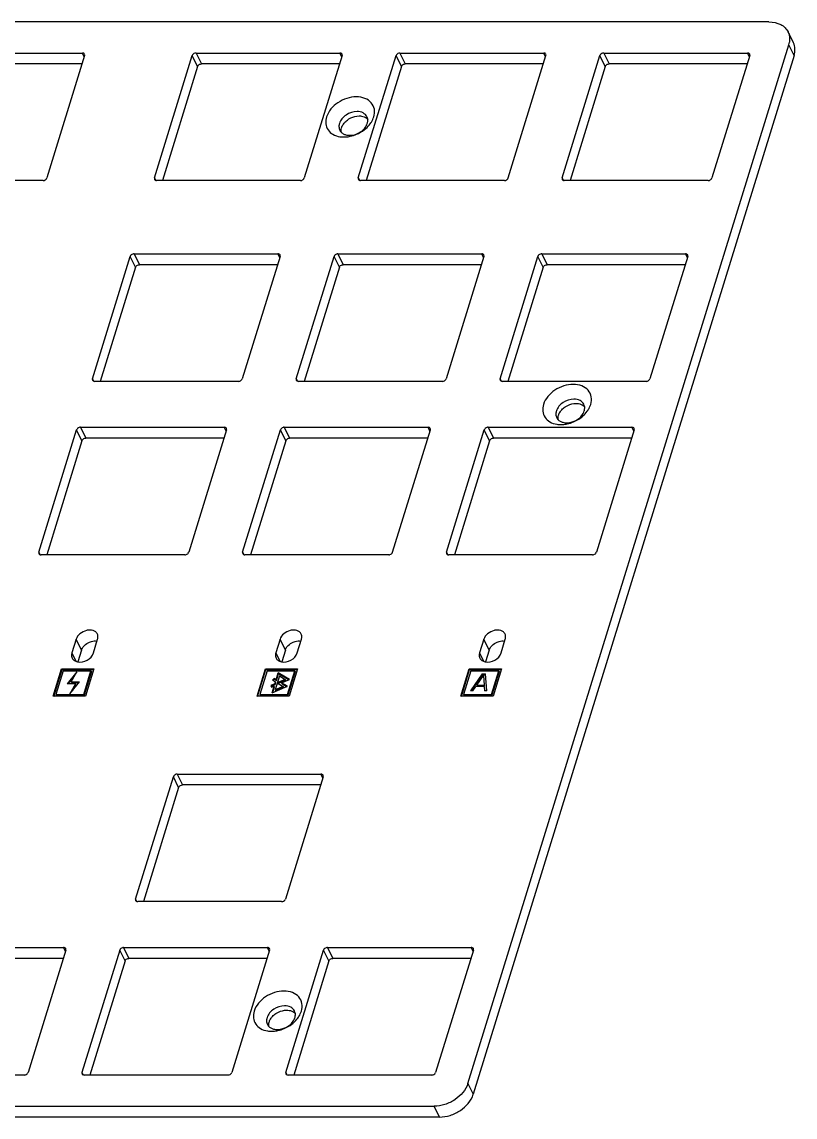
# Model space of a CAD drawing. Header units: inches. Extents: x -1111 to 11437, y -3682 to 971.
# Drawn here: x 11370.6 to 11437, y -3429.2 to -3335.2 of the extents above; entities that cross this region are included whole.
import ezdxf

# ---------------------------------------------------------------- set-up
doc = ezdxf.new("R2010")
doc.units = ezdxf.units.IN
doc.header["$LTSCALE"] = 1.21
doc.header["$MEASUREMENT"] = 0
doc.layers.get('0').update_dxf_attribs({"linetype": 'CONTINUOUS'})

msp = doc.modelspace()

# ---------------------------------------------------------------- linework, layer by layer
at = {"color": 7, "linetype": 'Continuous'}
for p, q in [((11434.763, -3335.186), (11118.285, -3335.186)), ((11436.86, -3336.975), (11436.402, -3336.043)), ((11408.913, -3426.287), (11436.46, -3337.144)), ((11436.918, -3338.077), (11436.46, -3337.144)), ((11363.467, -3337.857), (11375.818, -3337.857)), ((11376.009, -3338.077), (11372.762, -3348.581)), ((11375.977, -3338.18), (11375.818, -3337.857)), ((11382.001, -3348.581), (11385.247, -3338.077)), ((11385.704, -3339.009), (11385.247, -3338.077)), ((11385.572, -3337.857), (11397.924, -3337.857)), ((11385.572, -3337.857), (11386.03, -3338.79)), ((11398.114, -3338.077), (11394.868, -3348.581)), ((11398.082, -3338.18), (11397.924, -3337.857)), ((11399.501, -3348.581), (11402.747, -3338.077)), ((11403.205, -3339.009), (11402.747, -3338.077)), ((11403.073, -3337.857), (11415.424, -3337.857)), ((11403.073, -3337.857), (11403.53, -3338.79)), ((11436.918, -3338.077), (11409.371, -3427.22)), ((11412.368, -3348.581), (11415.614, -3338.077)), ((11415.582, -3338.18), (11415.424, -3337.857)), ((11417.001, -3348.581), (11420.247, -3338.077)), ((11420.705, -3339.009), (11420.247, -3338.077)), ((11420.573, -3337.857), (11432.924, -3337.857)), ((11420.573, -3337.857), (11421.03, -3338.79)), ((11433.114, -3338.077), (11429.868, -3348.581)), ((11433.082, -3338.18), (11432.924, -3337.857)), ((11375.788, -3338.79), (11363.925, -3338.79)), ((11385.704, -3339.009), (11382.679, -3348.8)), ((11397.894, -3338.79), (11386.03, -3338.79)), ((11403.205, -3339.009), (11400.179, -3348.8)), ((11415.394, -3338.79), (11403.53, -3338.79)), ((11420.705, -3339.009), (11417.679, -3348.8)), ((11432.894, -3338.79), (11421.03, -3338.79)), ((11372.437, -3348.8), (11360.085, -3348.8)), ((11382.001, -3348.581), (11382.096, -3348.775)), ((11394.542, -3348.8), (11382.191, -3348.8)), ((11399.501, -3348.581), (11399.596, -3348.775)), ((11412.042, -3348.8), (11399.691, -3348.8)), ((11417.001, -3348.581), (11417.096, -3348.775)), ((11429.543, -3348.8), (11417.191, -3348.8)), ((11376.674, -3365.817), (11379.921, -3355.312)), ((11380.378, -3356.245), (11379.921, -3355.312)), ((11380.246, -3355.093), (11392.598, -3355.093)), ((11380.246, -3355.093), (11380.704, -3356.025)), ((11392.788, -3355.312), (11389.542, -3365.817)), ((11392.756, -3355.416), (11392.598, -3355.093)), ((11394.175, -3365.817), (11397.421, -3355.312)), ((11397.878, -3356.245), (11397.421, -3355.312)), ((11397.746, -3355.093), (11410.098, -3355.093)), ((11397.746, -3355.093), (11398.204, -3356.025)), ((11410.288, -3355.312), (11407.042, -3365.817)), ((11410.256, -3355.416), (11410.098, -3355.093)), ((11411.675, -3365.817), (11414.921, -3355.312)), ((11415.378, -3356.245), (11414.921, -3355.312)), ((11415.247, -3355.093), (11427.598, -3355.093)), ((11415.247, -3355.093), (11415.704, -3356.025)), ((11427.788, -3355.312), (11424.542, -3365.817)), ((11427.756, -3355.416), (11427.598, -3355.093)), ((11380.378, -3356.245), (11377.352, -3366.036)), ((11392.567, -3356.025), (11380.704, -3356.025)), ((11397.878, -3356.245), (11394.853, -3366.036)), ((11410.068, -3356.025), (11398.204, -3356.025)), ((11415.378, -3356.245), (11412.353, -3366.036)), ((11427.568, -3356.025), (11415.704, -3356.025)), ((11376.674, -3365.817), (11376.77, -3366.011)), ((11394.175, -3365.817), (11394.27, -3366.011)), ((11411.675, -3365.817), (11411.77, -3366.011)), ((11389.216, -3366.036), (11376.865, -3366.036)), ((11406.716, -3366.036), (11394.365, -3366.036)), ((11424.216, -3366.036), (11411.865, -3366.036)), ((11372.075, -3380.7), (11375.321, -3370.196)), ((11375.779, -3371.128), (11375.321, -3370.196)), ((11375.647, -3369.976), (11387.998, -3369.976)), ((11375.647, -3369.976), (11376.105, -3370.909)), ((11388.189, -3370.196), (11384.942, -3380.7)), ((11388.157, -3370.299), (11387.998, -3369.976)), ((11389.575, -3380.7), (11392.821, -3370.196)), ((11393.279, -3371.128), (11392.821, -3370.196)), ((11393.147, -3369.976), (11405.499, -3369.976)), ((11393.147, -3369.976), (11393.605, -3370.909)), ((11402.443, -3380.7), (11405.689, -3370.196)), ((11405.657, -3370.299), (11405.499, -3369.976)), ((11407.075, -3380.7), (11410.322, -3370.196)), ((11410.779, -3371.128), (11410.322, -3370.196)), ((11410.647, -3369.976), (11422.999, -3369.976)), ((11410.647, -3369.976), (11411.105, -3370.909)), ((11423.189, -3370.196), (11419.943, -3380.7)), ((11423.157, -3370.299), (11422.999, -3369.976)), ((11375.779, -3371.128), (11372.753, -3380.919)), ((11387.968, -3370.909), (11376.105, -3370.909)), ((11393.279, -3371.128), (11390.253, -3380.919)), ((11405.468, -3370.909), (11393.605, -3370.909)), ((11410.779, -3371.128), (11407.753, -3380.919)), ((11422.968, -3370.909), (11411.105, -3370.909)), ((11372.075, -3380.7), (11372.171, -3380.895)), ((11389.575, -3380.7), (11389.671, -3380.895)), ((11407.075, -3380.7), (11407.171, -3380.895)), ((11384.617, -3380.919), (11372.265, -3380.919)), ((11402.117, -3380.919), (11389.765, -3380.919)), ((11419.617, -3380.919), (11407.266, -3380.919)), ((11375.281, -3388.165), (11374.918, -3389.34)), ((11375.738, -3389.098), (11375.281, -3388.165)), ((11376.76, -3389.34), (11377.123, -3388.165)), ((11392.781, -3388.165), (11392.418, -3389.34)), ((11393.239, -3389.098), (11392.781, -3388.165)), ((11394.26, -3389.34), (11394.623, -3388.165)), ((11410.281, -3388.165), (11409.918, -3389.34)), ((11410.739, -3389.098), (11410.281, -3388.165)), ((11411.76, -3389.34), (11412.123, -3388.165)), ((11374.918, -3389.34), (11375.261, -3390.041)), ((11375.738, -3389.098), (11375.428, -3390.103)), ((11392.418, -3389.34), (11392.762, -3390.041)), ((11393.239, -3389.098), (11392.928, -3390.103)), ((11409.918, -3389.34), (11410.262, -3390.041)), ((11410.739, -3389.098), (11410.428, -3390.103)), ((11373.307, -3393.061), (11374.034, -3390.711)), ((11373.353, -3393.075), (11374.064, -3390.773)), ((11374.165, -3390.878), (11373.537, -3392.909)), ((11374.034, -3390.711), (11376.797, -3390.711)), ((11374.034, -3390.711), (11374.064, -3390.773)), ((11374.064, -3390.773), (11376.778, -3390.773)), ((11374.165, -3390.878), (11376.553, -3390.878)), ((11375.335, -3390.957), (11374.518, -3391.988)), ((11374.846, -3391.831), (11375.335, -3390.957)), ((11375.925, -3392.909), (11376.553, -3390.878)), ((11376.584, -3390.94), (11375.956, -3392.971)), ((11376.797, -3390.711), (11376.071, -3393.061)), ((11376.553, -3390.878), (11376.584, -3390.94)), ((11390.808, -3393.061), (11391.534, -3390.711)), ((11390.853, -3393.075), (11391.564, -3390.773)), ((11391.67, -3390.878), (11391.042, -3392.909)), ((11391.534, -3390.711), (11394.297, -3390.711)), ((11391.534, -3390.711), (11391.564, -3390.773)), ((11391.564, -3390.773), (11394.278, -3390.773)), ((11391.67, -3390.878), (11394.058, -3390.878)), ((11392.444, -3391.642), (11392.625, -3391.054)), ((11392.474, -3391.704), (11392.656, -3391.116)), ((11393.598, -3391.617), (11392.625, -3391.054)), ((11392.656, -3391.116), (11392.625, -3391.054)), ((11392.656, -3391.116), (11393.579, -3391.651)), ((11393.43, -3392.909), (11394.058, -3390.878)), ((11394.088, -3390.94), (11393.461, -3392.971)), ((11394.297, -3390.711), (11393.571, -3393.061)), ((11394.058, -3390.878), (11394.088, -3390.94)), ((11408.308, -3393.061), (11409.034, -3390.711)), ((11408.353, -3393.075), (11409.064, -3390.773)), ((11409.17, -3390.878), (11408.542, -3392.909)), ((11409.034, -3390.711), (11411.797, -3390.711)), ((11409.034, -3390.711), (11409.064, -3390.773)), ((11409.064, -3390.773), (11411.778, -3390.773)), ((11410.147, -3391.144), (11409.136, -3392.586)), ((11409.17, -3390.878), (11411.558, -3390.878)), ((11409.21, -3392.586), (11410.177, -3391.206)), ((11410.147, -3391.144), (11410.429, -3391.144)), ((11410.147, -3391.144), (11410.177, -3391.206)), ((11410.177, -3391.206), (11410.459, -3391.206)), ((11410.548, -3392.586), (11410.429, -3391.144)), ((11410.93, -3392.909), (11411.558, -3390.878)), ((11411.588, -3390.94), (11410.961, -3392.971)), ((11411.797, -3390.711), (11411.071, -3393.061)), ((11411.558, -3390.878), (11411.588, -3390.94)), ((11375.235, -3391.988), (11374.518, -3391.988)), ((11374.598, -3391.988), (11375.046, -3391.422)), ((11374.746, -3392.862), (11375.563, -3391.831)), ((11375.235, -3391.988), (11374.746, -3392.862)), ((11374.846, -3391.831), (11375.563, -3391.831)), ((11374.876, -3391.893), (11374.846, -3391.831)), ((11374.876, -3391.893), (11375.514, -3391.893)), ((11374.968, -3392.582), (11375.265, -3392.05)), ((11375.265, -3392.05), (11375.235, -3391.988)), ((11392.333, -3392), (11392.003, -3392.141)), ((11392.003, -3392.141), (11392.033, -3392.203)), ((11392.003, -3392.141), (11392.053, -3392.276)), ((11392.033, -3392.203), (11392.363, -3392.062)), ((11392.279, -3391.546), (11392.148, -3391.677)), ((11392.148, -3391.677), (11392.389, -3391.819)), ((11392.228, -3391.69), (11392.309, -3391.608)), ((11392.444, -3391.642), (11392.279, -3391.546)), ((11392.309, -3391.608), (11392.279, -3391.546)), ((11392.309, -3391.608), (11392.474, -3391.704)), ((11392.333, -3392), (11392.389, -3391.819)), ((11392.363, -3392.062), (11392.333, -3392)), ((11392.727, -3391.322), (11392.363, -3392.497)), ((11392.363, -3392.062), (11392.419, -3391.881)), ((11392.419, -3391.881), (11392.389, -3391.819)), ((11392.474, -3391.704), (11392.444, -3391.642)), ((11392.621, -3391.956), (11392.649, -3391.865)), ((11392.621, -3391.956), (11393.049, -3392.209)), ((11393.234, -3391.616), (11392.649, -3391.865)), ((11392.649, -3391.865), (11392.679, -3391.927)), ((11392.679, -3391.927), (11392.666, -3391.97)), ((11392.679, -3391.927), (11393.265, -3391.678)), ((11392.727, -3391.322), (11393.234, -3391.616)), ((11392.909, -3391.911), (11393.598, -3391.617)), ((11393.417, -3392.205), (11392.909, -3391.911)), ((11392.94, -3391.973), (11392.909, -3391.911)), ((11392.94, -3391.973), (11393.397, -3392.238)), ((11393.234, -3391.616), (11393.265, -3391.678)), ((11409.676, -3392.095), (11410.25, -3391.267)), ((11409.676, -3392.095), (11410.312, -3392.095)), ((11409.676, -3392.095), (11409.707, -3392.157)), ((11410.342, -3392.157), (11409.707, -3392.157)), ((11410.28, -3391.329), (11410.25, -3391.267)), ((11410.25, -3391.267), (11410.312, -3392.095)), ((11410.312, -3392.095), (11410.342, -3392.157)), ((11376.071, -3393.061), (11373.307, -3393.061)), ((11373.537, -3392.909), (11375.925, -3392.909)), ((11373.537, -3392.909), (11373.568, -3392.971)), ((11375.956, -3392.971), (11373.568, -3392.971)), ((11375.925, -3392.909), (11375.956, -3392.971)), ((11393.571, -3393.061), (11390.808, -3393.061)), ((11391.042, -3392.909), (11393.43, -3392.909)), ((11391.042, -3392.909), (11391.073, -3392.971)), ((11393.461, -3392.971), (11391.073, -3392.971)), ((11392.053, -3392.276), (11392.277, -3392.181)), ((11392.095, -3392.768), (11392.277, -3392.181)), ((11392.095, -3392.768), (11393.417, -3392.205)), ((11392.153, -3392.744), (11392.307, -3392.243)), ((11392.307, -3392.243), (11392.277, -3392.181)), ((11393.049, -3392.209), (11392.363, -3392.497)), ((11392.363, -3392.497), (11392.394, -3392.559)), ((11392.394, -3392.559), (11393.08, -3392.271)), ((11393.049, -3392.209), (11393.08, -3392.271)), ((11393.43, -3392.909), (11393.461, -3392.971)), ((11411.071, -3393.061), (11408.308, -3393.061)), ((11408.542, -3392.909), (11410.93, -3392.909)), ((11408.542, -3392.909), (11408.573, -3392.971)), ((11410.961, -3392.971), (11408.573, -3392.971)), ((11409.348, -3392.586), (11409.136, -3392.586)), ((11409.348, -3392.586), (11409.603, -3392.218)), ((11410.309, -3392.218), (11409.603, -3392.218)), ((11410.34, -3392.28), (11410.309, -3392.218)), ((11410.309, -3392.218), (11410.337, -3392.586)), ((11410.548, -3392.586), (11410.337, -3392.586)), ((11410.93, -3392.909), (11410.961, -3392.971)), ((11380.377, -3410.466), (11383.623, -3399.962)), ((11384.08, -3400.894), (11383.623, -3399.962)), ((11383.949, -3399.743), (11396.3, -3399.743)), ((11383.949, -3399.743), (11384.406, -3400.675)), ((11396.49, -3399.962), (11393.244, -3410.466)), ((11396.458, -3400.065), (11396.3, -3399.743)), ((11384.08, -3400.894), (11381.055, -3410.686)), ((11396.27, -3400.675), (11384.406, -3400.675)), ((11380.377, -3410.466), (11380.472, -3410.661)), ((11392.918, -3410.686), (11380.567, -3410.686)), ((11361.849, -3414.626), (11374.201, -3414.626)), ((11374.359, -3414.948), (11374.201, -3414.626)), ((11379.349, -3414.626), (11391.701, -3414.626)), ((11379.349, -3414.626), (11379.807, -3415.558)), ((11391.859, -3414.948), (11391.701, -3414.626)), ((11396.849, -3414.626), (11409.201, -3414.626)), ((11396.849, -3414.626), (11397.307, -3415.558)), ((11409.359, -3414.948), (11409.201, -3414.626)), ((11374.17, -3415.558), (11362.307, -3415.558)), ((11374.391, -3414.845), (11371.145, -3425.35)), ((11379.024, -3414.845), (11375.778, -3425.35)), ((11379.481, -3415.778), (11379.024, -3414.845)), ((11391.671, -3415.558), (11379.807, -3415.558)), ((11391.891, -3414.845), (11388.645, -3425.35)), ((11393.278, -3425.35), (11396.524, -3414.845)), ((11396.981, -3415.778), (11396.524, -3414.845)), ((11409.171, -3415.558), (11397.307, -3415.558)), ((11409.391, -3414.845), (11406.145, -3425.35)), ((11379.481, -3415.778), (11376.455, -3425.569)), ((11396.981, -3415.778), (11393.956, -3425.569)), ((11370.819, -3425.569), (11358.468, -3425.569)), ((11375.778, -3425.35), (11375.873, -3425.544)), ((11388.319, -3425.569), (11375.968, -3425.569)), ((11393.278, -3425.35), (11393.373, -3425.544)), ((11405.819, -3425.569), (11393.468, -3425.569)), ((11408.913, -3426.287), (11409.371, -3427.22)), ((11089.528, -3428.246), (11406.005, -3428.246)), ((11406.463, -3429.178), (11406.005, -3428.246)), ((11406.463, -3429.178), (11089.985, -3429.178))]:
    msp.add_line(p, q, dxfattribs=at)
for centre, radius, start, end in [((11434.739, -3336.611), 1.802, 342.77964, 349.88309), ((11398.527, -3344.171), 0.686, 194.17779, 220.93074), ((11398.255, -3342.944), 2.119, 261.09539, 265.44702), ((11398.547, -3344.154), 0.712, 220.92419, 223.53991), ((11417.151, -3368.848), 0.686, 194.17779, 220.93074), ((11417.171, -3368.831), 0.712, 220.92419, 223.53991), ((11416.88, -3367.622), 2.119, 261.09539, 265.44702), ((11392.311, -3420.916), 0.686, 194.17779, 220.93074), ((11392.04, -3419.69), 2.119, 261.09539, 265.44702), ((11392.331, -3420.899), 0.712, 220.92419, 223.53991)]:
    msp.add_arc(centre, radius, start, end, dxfattribs=at)
for points, knots in [([(11434.763, -3335.186), (11435.107, -3335.186), (11435.623, -3335.284), (11436.156, -3335.662), (11436.337, -3335.911), (11436.402, -3336.043)], [0, 0, 0, 0, 0.533231, 0.772273, 1, 1, 1, 1]), ([(11436.402, -3336.043), (11436.467, -3336.175), (11436.553, -3336.47), (11436.54, -3336.776), (11436.513, -3336.927)], [0, 0, 0, 0, 0.487544, 1, 1, 1, 1]), ([(11436.918, -3338.077), (11436.975, -3337.892), (11437.032, -3337.513), (11436.939, -3337.138), (11436.86, -3336.975)], [0, 0, 0, 0, 0.517363, 1, 1, 1, 1]), ([(11376.002, -3337.953), (11375.987, -3337.923), (11375.931, -3337.87), (11375.857, -3337.857), (11375.818, -3337.857)], [0, 0, 0, 0, 0.463406, 1, 1, 1, 1]), ([(11385.572, -3337.857), (11385.537, -3337.857), (11385.404, -3337.879), (11385.276, -3337.981), (11385.247, -3338.077)], [0, 0, 0, 0, 0.25896, 1, 1, 1, 1]), ([(11398.108, -3337.953), (11398.093, -3337.923), (11398.036, -3337.87), (11397.962, -3337.857), (11397.924, -3337.857)], [0, 0, 0, 0, 0.463406, 1, 1, 1, 1]), ([(11403.073, -3337.857), (11403.038, -3337.857), (11402.904, -3337.879), (11402.777, -3337.981), (11402.747, -3338.077)], [0, 0, 0, 0, 0.25896, 1, 1, 1, 1]), ([(11415.608, -3337.953), (11415.593, -3337.923), (11415.536, -3337.87), (11415.463, -3337.857), (11415.424, -3337.857)], [0, 0, 0, 0, 0.463406, 1, 1, 1, 1]), ([(11420.573, -3337.857), (11420.538, -3337.857), (11420.404, -3337.879), (11420.277, -3337.981), (11420.247, -3338.077)], [0, 0, 0, 0, 0.25896, 1, 1, 1, 1]), ([(11433.108, -3337.953), (11433.093, -3337.923), (11433.037, -3337.87), (11432.963, -3337.857), (11432.924, -3337.857)], [0, 0, 0, 0, 0.463406, 1, 1, 1, 1]), ([(11385.704, -3339.009), (11385.714, -3338.979), (11385.782, -3338.859), (11385.926, -3338.79), (11386.03, -3338.79)], [0, 0, 0, 0, 0.234577, 1, 1, 1, 1]), ([(11403.205, -3339.009), (11403.214, -3338.979), (11403.282, -3338.859), (11403.426, -3338.79), (11403.53, -3338.79)], [0, 0, 0, 0, 0.234577, 1, 1, 1, 1]), ([(11420.705, -3339.009), (11420.714, -3338.979), (11420.782, -3338.859), (11420.927, -3338.79), (11421.03, -3338.79)], [0, 0, 0, 0, 0.234577, 1, 1, 1, 1]), ([(11400.83, -3343.341), (11400.895, -3343.13), (11400.942, -3342.685), (11400.649, -3342.071), (11400.059, -3341.69), (11399.309, -3341.574), (11398.497, -3341.715), (11397.519, -3342.184), (11396.931, -3342.844), (11396.777, -3343.341)], [0, 0, 0, 0, 0.11158, 0.216046, 0.327089, 0.453024, 0.592442, 0.737252, 1, 1, 1, 1]), ([(11399.393, -3342.882), (11399.065, -3342.882), (11398.427, -3343.091), (11397.972, -3343.607), (11397.881, -3343.9)], [0, 0, 0, 0, 0.516982, 1, 1, 1, 1]), ([(11398.637, -3343.553), (11398.707, -3343.506), (11398.993, -3343.342), (11399.326, -3343.255), (11399.571, -3343.255)], [0, 0, 0, 0, 0.256059, 1, 1, 1, 1]), ([(11400.245, -3343.327), (11400.177, -3343.188), (11399.915, -3342.942), (11399.572, -3342.882), (11399.393, -3342.882)], [0, 0, 0, 0, 0.463511, 1, 1, 1, 1]), ([(11399.571, -3343.255), (11399.718, -3343.254), (11399.998, -3343.295), (11400.241, -3343.451), (11400.327, -3343.548)], [0, 0, 0, 0, 0.531386, 1, 1, 1, 1]), ([(11396.777, -3343.341), (11396.719, -3343.529), (11396.67, -3343.921), (11396.873, -3344.48), (11397.327, -3344.881), (11397.719, -3345.005), (11397.927, -3345.038)], [0, 0, 0, 0, 0.25244, 0.487913, 0.730666, 1, 1, 1, 1]), ([(11397.881, -3343.9), (11397.87, -3343.937), (11397.834, -3344.08), (11397.836, -3344.233), (11397.862, -3344.339)], [0, 0, 0, 0, 0.262386, 1, 1, 1, 1]), ([(11398.064, -3344.273), (11398.074, -3344.239), (11398.126, -3344.099), (11398.206, -3343.97), (11398.277, -3343.881)], [0, 0, 0, 0, 0.238015, 1, 1, 1, 1]), ([(11398.277, -3343.881), (11398.302, -3343.85), (11398.409, -3343.727), (11398.535, -3343.622), (11398.637, -3343.553)], [0, 0, 0, 0, 0.243595, 1, 1, 1, 1]), ([(11398.764, -3344.918), (11399.092, -3344.918), (11399.729, -3344.709), (11400.185, -3344.193), (11400.276, -3343.9)], [0, 0, 0, 0, 0.516982, 1, 1, 1, 1]), ([(11400.014, -3344.448), (11400.063, -3344.41), (11400.251, -3344.255), (11400.419, -3344.075), (11400.526, -3343.93)], [0, 0, 0, 0, 0.256573, 1, 1, 1, 1]), ([(11400.276, -3343.9), (11400.286, -3343.867), (11400.318, -3343.74), (11400.322, -3343.606), (11400.305, -3343.51)], [0, 0, 0, 0, 0.260925, 1, 1, 1, 1]), ([(11400.526, -3343.93), (11400.56, -3343.883), (11400.685, -3343.7), (11400.782, -3343.497), (11400.83, -3343.341)], [0, 0, 0, 0, 0.261044, 1, 1, 1, 1]), ([(11398.031, -3344.644), (11398.051, -3344.665), (11398.139, -3344.747), (11398.245, -3344.807), (11398.329, -3344.841)], [0, 0, 0, 0, 0.241426, 1, 1, 1, 1]), ([(11398.087, -3345.056), (11398.131, -3345.06), (11398.313, -3345.069), (11398.495, -3345.057), (11398.631, -3345.038)], [0, 0, 0, 0, 0.243865, 1, 1, 1, 1]), ([(11398.329, -3344.841), (11398.362, -3344.854), (11398.502, -3344.9), (11398.651, -3344.918), (11398.764, -3344.918)], [0, 0, 0, 0, 0.239429, 1, 1, 1, 1]), ([(11398.631, -3345.038), (11398.693, -3345.029), (11398.94, -3344.985), (11399.182, -3344.907), (11399.356, -3344.833)], [0, 0, 0, 0, 0.245998, 1, 1, 1, 1]), ([(11372.437, -3348.8), (11372.472, -3348.8), (11372.605, -3348.778), (11372.733, -3348.677), (11372.762, -3348.581)], [0, 0, 0, 0, 0.25896, 1, 1, 1, 1]), ([(11394.542, -3348.8), (11394.577, -3348.8), (11394.711, -3348.778), (11394.838, -3348.677), (11394.868, -3348.581)], [0, 0, 0, 0, 0.25896, 1, 1, 1, 1]), ([(11412.042, -3348.8), (11412.077, -3348.8), (11412.211, -3348.778), (11412.339, -3348.677), (11412.368, -3348.581)], [0, 0, 0, 0, 0.25896, 1, 1, 1, 1]), ([(11429.543, -3348.8), (11429.578, -3348.8), (11429.711, -3348.778), (11429.839, -3348.677), (11429.868, -3348.581)], [0, 0, 0, 0, 0.25896, 1, 1, 1, 1]), ([(11380.246, -3355.093), (11380.211, -3355.093), (11380.078, -3355.115), (11379.95, -3355.217), (11379.921, -3355.312)], [0, 0, 0, 0, 0.25896, 1, 1, 1, 1]), ([(11392.781, -3355.189), (11392.767, -3355.159), (11392.71, -3355.106), (11392.636, -3355.093), (11392.598, -3355.093)], [0, 0, 0, 0, 0.463406, 1, 1, 1, 1]), ([(11397.746, -3355.093), (11397.711, -3355.093), (11397.578, -3355.115), (11397.45, -3355.217), (11397.421, -3355.312)], [0, 0, 0, 0, 0.25896, 1, 1, 1, 1]), ([(11410.281, -3355.189), (11410.267, -3355.159), (11410.21, -3355.106), (11410.136, -3355.093), (11410.098, -3355.093)], [0, 0, 0, 0, 0.463406, 1, 1, 1, 1]), ([(11415.247, -3355.093), (11415.212, -3355.093), (11415.078, -3355.115), (11414.95, -3355.217), (11414.921, -3355.312)], [0, 0, 0, 0, 0.25896, 1, 1, 1, 1]), ([(11427.782, -3355.189), (11427.767, -3355.159), (11427.71, -3355.106), (11427.637, -3355.093), (11427.598, -3355.093)], [0, 0, 0, 0, 0.463406, 1, 1, 1, 1]), ([(11380.378, -3356.245), (11380.387, -3356.214), (11380.456, -3356.095), (11380.6, -3356.025), (11380.704, -3356.025)], [0, 0, 0, 0, 0.234577, 1, 1, 1, 1]), ([(11397.878, -3356.245), (11397.888, -3356.214), (11397.956, -3356.095), (11398.1, -3356.025), (11398.204, -3356.025)], [0, 0, 0, 0, 0.234577, 1, 1, 1, 1]), ([(11415.378, -3356.245), (11415.388, -3356.214), (11415.456, -3356.095), (11415.6, -3356.025), (11415.704, -3356.025)], [0, 0, 0, 0, 0.234577, 1, 1, 1, 1]), ([(11389.216, -3366.036), (11389.251, -3366.036), (11389.384, -3366.014), (11389.512, -3365.913), (11389.542, -3365.817)], [0, 0, 0, 0, 0.25896, 1, 1, 1, 1]), ([(11406.716, -3366.036), (11406.751, -3366.036), (11406.884, -3366.014), (11407.012, -3365.913), (11407.042, -3365.817)], [0, 0, 0, 0, 0.25896, 1, 1, 1, 1]), ([(11424.216, -3366.036), (11424.251, -3366.036), (11424.385, -3366.014), (11424.512, -3365.913), (11424.542, -3365.817)], [0, 0, 0, 0, 0.25896, 1, 1, 1, 1]), ([(11419.454, -3368.018), (11419.52, -3367.807), (11419.567, -3367.363), (11419.274, -3366.749), (11418.684, -3366.367), (11417.933, -3366.252), (11417.121, -3366.393), (11416.144, -3366.861), (11415.555, -3367.522), (11415.402, -3368.018)], [0, 0, 0, 0, 0.11158, 0.216046, 0.327089, 0.453024, 0.592442, 0.737252, 1, 1, 1, 1]), ([(11418.017, -3367.559), (11417.689, -3367.559), (11417.052, -3367.768), (11416.596, -3368.284), (11416.505, -3368.577)], [0, 0, 0, 0, 0.516982, 1, 1, 1, 1]), ([(11418.87, -3368.005), (11418.802, -3367.866), (11418.539, -3367.619), (11418.196, -3367.559), (11418.017, -3367.559)], [0, 0, 0, 0, 0.463511, 1, 1, 1, 1]), ([(11415.402, -3368.018), (11415.344, -3368.207), (11415.294, -3368.599), (11415.497, -3369.158), (11415.952, -3369.558), (11416.344, -3369.682), (11416.552, -3369.715)], [0, 0, 0, 0, 0.25244, 0.487913, 0.730666, 1, 1, 1, 1]), ([(11416.505, -3368.577), (11416.494, -3368.614), (11416.459, -3368.757), (11416.46, -3368.911), (11416.487, -3369.016)], [0, 0, 0, 0, 0.262386, 1, 1, 1, 1]), ([(11416.688, -3368.95), (11416.699, -3368.916), (11416.751, -3368.776), (11416.831, -3368.647), (11416.902, -3368.559)], [0, 0, 0, 0, 0.238015, 1, 1, 1, 1]), ([(11416.902, -3368.559), (11416.926, -3368.528), (11417.033, -3368.405), (11417.16, -3368.299), (11417.262, -3368.23)], [0, 0, 0, 0, 0.243595, 1, 1, 1, 1]), ([(11417.262, -3368.23), (11417.332, -3368.183), (11417.617, -3368.019), (11417.951, -3367.933), (11418.196, -3367.932)], [0, 0, 0, 0, 0.256059, 1, 1, 1, 1]), ([(11417.388, -3369.596), (11417.716, -3369.596), (11418.354, -3369.387), (11418.809, -3368.871), (11418.9, -3368.577)], [0, 0, 0, 0, 0.516982, 1, 1, 1, 1]), ([(11418.196, -3367.932), (11418.343, -3367.932), (11418.623, -3367.972), (11418.865, -3368.129), (11418.951, -3368.226)], [0, 0, 0, 0, 0.531386, 1, 1, 1, 1]), ([(11418.638, -3369.126), (11418.688, -3369.087), (11418.875, -3368.933), (11419.043, -3368.753), (11419.15, -3368.607)], [0, 0, 0, 0, 0.256573, 1, 1, 1, 1]), ([(11418.9, -3368.577), (11418.91, -3368.545), (11418.942, -3368.418), (11418.946, -3368.283), (11418.929, -3368.188)], [0, 0, 0, 0, 0.260925, 1, 1, 1, 1]), ([(11419.15, -3368.607), (11419.185, -3368.561), (11419.309, -3368.377), (11419.406, -3368.174), (11419.454, -3368.018)], [0, 0, 0, 0, 0.261044, 1, 1, 1, 1]), ([(11416.655, -3369.322), (11416.675, -3369.342), (11416.763, -3369.424), (11416.869, -3369.485), (11416.954, -3369.518)], [0, 0, 0, 0, 0.241426, 1, 1, 1, 1]), ([(11416.954, -3369.518), (11416.987, -3369.531), (11417.127, -3369.578), (11417.276, -3369.596), (11417.388, -3369.596)], [0, 0, 0, 0, 0.239429, 1, 1, 1, 1]), ([(11417.256, -3369.715), (11417.317, -3369.706), (11417.564, -3369.662), (11417.806, -3369.585), (11417.98, -3369.51)], [0, 0, 0, 0, 0.245998, 1, 1, 1, 1]), ([(11375.647, -3369.976), (11375.612, -3369.976), (11375.479, -3369.998), (11375.351, -3370.1), (11375.321, -3370.196)], [0, 0, 0, 0, 0.25896, 1, 1, 1, 1]), ([(11388.182, -3370.072), (11388.167, -3370.042), (11388.111, -3369.989), (11388.037, -3369.976), (11387.998, -3369.976)], [0, 0, 0, 0, 0.463406, 1, 1, 1, 1]), ([(11393.147, -3369.976), (11393.112, -3369.976), (11392.979, -3369.998), (11392.851, -3370.1), (11392.821, -3370.196)], [0, 0, 0, 0, 0.25896, 1, 1, 1, 1]), ([(11405.682, -3370.072), (11405.668, -3370.042), (11405.611, -3369.989), (11405.537, -3369.976), (11405.499, -3369.976)], [0, 0, 0, 0, 0.463406, 1, 1, 1, 1]), ([(11410.647, -3369.976), (11410.612, -3369.976), (11410.479, -3369.998), (11410.351, -3370.1), (11410.322, -3370.196)], [0, 0, 0, 0, 0.25896, 1, 1, 1, 1]), ([(11416.712, -3369.734), (11416.756, -3369.737), (11416.937, -3369.747), (11417.12, -3369.735), (11417.256, -3369.715)], [0, 0, 0, 0, 0.243865, 1, 1, 1, 1]), ([(11423.182, -3370.072), (11423.168, -3370.042), (11423.111, -3369.989), (11423.037, -3369.976), (11422.999, -3369.976)], [0, 0, 0, 0, 0.463406, 1, 1, 1, 1]), ([(11375.779, -3371.128), (11375.788, -3371.098), (11375.856, -3370.978), (11376.001, -3370.909), (11376.105, -3370.909)], [0, 0, 0, 0, 0.234577, 1, 1, 1, 1]), ([(11393.279, -3371.128), (11393.288, -3371.098), (11393.357, -3370.978), (11393.501, -3370.909), (11393.605, -3370.909)], [0, 0, 0, 0, 0.234577, 1, 1, 1, 1]), ([(11410.779, -3371.128), (11410.789, -3371.098), (11410.857, -3370.978), (11411.001, -3370.909), (11411.105, -3370.909)], [0, 0, 0, 0, 0.234577, 1, 1, 1, 1]), ([(11384.617, -3380.919), (11384.652, -3380.919), (11384.785, -3380.897), (11384.913, -3380.796), (11384.942, -3380.7)], [0, 0, 0, 0, 0.25896, 1, 1, 1, 1]), ([(11402.117, -3380.919), (11402.152, -3380.919), (11402.285, -3380.897), (11402.413, -3380.796), (11402.443, -3380.7)], [0, 0, 0, 0, 0.25896, 1, 1, 1, 1]), ([(11419.617, -3380.919), (11419.652, -3380.919), (11419.785, -3380.897), (11419.913, -3380.796), (11419.943, -3380.7)], [0, 0, 0, 0, 0.25896, 1, 1, 1, 1]), ([(11377.1, -3387.725), (11377.066, -3387.655), (11376.961, -3387.527), (11376.731, -3387.409), (11376.454, -3387.369), (11376.052, -3387.419), (11375.592, -3387.649), (11375.337, -3387.984), (11375.281, -3388.165)], [0, 0, 0, 0, 0.102593, 0.213473, 0.336473, 0.470367, 0.74803, 1, 1, 1, 1]), ([(11394.6, -3387.725), (11394.566, -3387.655), (11394.461, -3387.527), (11394.231, -3387.409), (11393.954, -3387.369), (11393.552, -3387.419), (11393.092, -3387.649), (11392.837, -3387.984), (11392.781, -3388.165)], [0, 0, 0, 0, 0.102593, 0.213473, 0.336473, 0.470367, 0.74803, 1, 1, 1, 1]), ([(11412.1, -3387.725), (11412.066, -3387.655), (11411.961, -3387.527), (11411.731, -3387.409), (11411.454, -3387.369), (11411.052, -3387.419), (11410.593, -3387.649), (11410.337, -3387.984), (11410.281, -3388.165)], [0, 0, 0, 0, 0.102593, 0.213473, 0.336473, 0.470367, 0.74803, 1, 1, 1, 1]), ([(11376.423, -3388.413), (11376.476, -3388.391), (11376.685, -3388.32), (11376.913, -3388.301), (11377.073, -3388.329)], [0, 0, 0, 0, 0.262853, 1, 1, 1, 1]), ([(11377.123, -3388.165), (11377.135, -3388.127), (11377.168, -3387.982), (11377.148, -3387.823), (11377.1, -3387.725)], [0, 0, 0, 0, 0.265722, 1, 1, 1, 1]), ([(11393.923, -3388.413), (11393.976, -3388.391), (11394.185, -3388.32), (11394.414, -3388.301), (11394.574, -3388.329)], [0, 0, 0, 0, 0.262853, 1, 1, 1, 1]), ([(11394.623, -3388.165), (11394.635, -3388.127), (11394.668, -3387.982), (11394.648, -3387.823), (11394.6, -3387.725)], [0, 0, 0, 0, 0.265722, 1, 1, 1, 1]), ([(11411.423, -3388.413), (11411.477, -3388.391), (11411.685, -3388.32), (11411.914, -3388.301), (11412.074, -3388.329)], [0, 0, 0, 0, 0.262853, 1, 1, 1, 1]), ([(11412.123, -3388.165), (11412.135, -3388.127), (11412.168, -3387.982), (11412.148, -3387.823), (11412.1, -3387.725)], [0, 0, 0, 0, 0.265722, 1, 1, 1, 1]), ([(11374.918, -3389.34), (11374.906, -3389.378), (11374.873, -3389.523), (11374.893, -3389.682), (11374.941, -3389.781)], [0, 0, 0, 0, 0.265722, 1, 1, 1, 1]), ([(11375.395, -3390.103), (11375.669, -3390.161), (11376.255, -3390.035), (11376.68, -3389.6), (11376.76, -3389.34)], [0, 0, 0, 0, 0.507538, 1, 1, 1, 1]), ([(11375.738, -3389.098), (11375.745, -3389.075), (11375.78, -3388.98), (11375.831, -3388.892), (11375.877, -3388.83)], [0, 0, 0, 0, 0.238824, 1, 1, 1, 1]), ([(11375.877, -3388.83), (11375.91, -3388.785), (11376.061, -3388.61), (11376.261, -3388.48), (11376.423, -3388.413)], [0, 0, 0, 0, 0.241441, 1, 1, 1, 1]), ([(11392.418, -3389.34), (11392.406, -3389.378), (11392.373, -3389.523), (11392.393, -3389.682), (11392.441, -3389.781)], [0, 0, 0, 0, 0.265722, 1, 1, 1, 1]), ([(11392.895, -3390.103), (11393.169, -3390.161), (11393.755, -3390.035), (11394.18, -3389.6), (11394.26, -3389.34)], [0, 0, 0, 0, 0.507538, 1, 1, 1, 1]), ([(11393.239, -3389.098), (11393.246, -3389.075), (11393.28, -3388.98), (11393.331, -3388.892), (11393.377, -3388.83)], [0, 0, 0, 0, 0.238824, 1, 1, 1, 1]), ([(11393.377, -3388.83), (11393.41, -3388.785), (11393.561, -3388.61), (11393.761, -3388.48), (11393.923, -3388.413)], [0, 0, 0, 0, 0.241441, 1, 1, 1, 1]), ([(11409.918, -3389.34), (11409.906, -3389.378), (11409.873, -3389.523), (11409.893, -3389.682), (11409.941, -3389.781)], [0, 0, 0, 0, 0.265722, 1, 1, 1, 1]), ([(11410.395, -3390.103), (11410.669, -3390.161), (11411.255, -3390.035), (11411.68, -3389.6), (11411.76, -3389.34)], [0, 0, 0, 0, 0.507538, 1, 1, 1, 1]), ([(11410.739, -3389.098), (11410.746, -3389.075), (11410.78, -3388.98), (11410.832, -3388.892), (11410.877, -3388.83)], [0, 0, 0, 0, 0.238824, 1, 1, 1, 1]), ([(11410.877, -3388.83), (11410.91, -3388.785), (11411.061, -3388.61), (11411.261, -3388.48), (11411.423, -3388.413)], [0, 0, 0, 0, 0.241441, 1, 1, 1, 1]), ([(11374.941, -3389.781), (11374.981, -3389.862), (11375.114, -3390.011), (11375.297, -3390.082), (11375.395, -3390.103)], [0, 0, 0, 0, 0.475028, 1, 1, 1, 1]), ([(11392.441, -3389.781), (11392.481, -3389.862), (11392.614, -3390.011), (11392.797, -3390.082), (11392.895, -3390.103)], [0, 0, 0, 0, 0.475028, 1, 1, 1, 1]), ([(11409.941, -3389.781), (11409.981, -3389.862), (11410.114, -3390.011), (11410.297, -3390.082), (11410.395, -3390.103)], [0, 0, 0, 0, 0.475028, 1, 1, 1, 1]), ([(11383.949, -3399.743), (11383.914, -3399.743), (11383.78, -3399.765), (11383.653, -3399.866), (11383.623, -3399.962)], [0, 0, 0, 0, 0.25896, 1, 1, 1, 1]), ([(11396.484, -3399.839), (11396.469, -3399.809), (11396.412, -3399.756), (11396.339, -3399.743), (11396.3, -3399.743)], [0, 0, 0, 0, 0.463406, 1, 1, 1, 1]), ([(11384.08, -3400.894), (11384.09, -3400.864), (11384.158, -3400.744), (11384.302, -3400.675), (11384.406, -3400.675)], [0, 0, 0, 0, 0.234577, 1, 1, 1, 1]), ([(11392.918, -3410.686), (11392.953, -3410.686), (11393.087, -3410.664), (11393.214, -3410.562), (11393.244, -3410.466)], [0, 0, 0, 0, 0.25896, 1, 1, 1, 1]), ([(11374.384, -3414.722), (11374.37, -3414.692), (11374.313, -3414.639), (11374.239, -3414.626), (11374.201, -3414.626)], [0, 0, 0, 0, 0.463406, 1, 1, 1, 1]), ([(11379.349, -3414.626), (11379.314, -3414.626), (11379.181, -3414.648), (11379.053, -3414.75), (11379.024, -3414.845)], [0, 0, 0, 0, 0.25896, 1, 1, 1, 1]), ([(11391.884, -3414.722), (11391.87, -3414.692), (11391.813, -3414.639), (11391.739, -3414.626), (11391.701, -3414.626)], [0, 0, 0, 0, 0.463406, 1, 1, 1, 1]), ([(11396.849, -3414.626), (11396.814, -3414.626), (11396.681, -3414.648), (11396.553, -3414.75), (11396.524, -3414.845)], [0, 0, 0, 0, 0.25896, 1, 1, 1, 1]), ([(11409.385, -3414.722), (11409.37, -3414.692), (11409.313, -3414.639), (11409.239, -3414.626), (11409.201, -3414.626)], [0, 0, 0, 0, 0.463406, 1, 1, 1, 1]), ([(11379.481, -3415.778), (11379.491, -3415.747), (11379.559, -3415.627), (11379.703, -3415.558), (11379.807, -3415.558)], [0, 0, 0, 0, 0.234577, 1, 1, 1, 1]), ([(11396.981, -3415.778), (11396.991, -3415.747), (11397.059, -3415.627), (11397.203, -3415.558), (11397.307, -3415.558)], [0, 0, 0, 0, 0.234577, 1, 1, 1, 1]), ([(11394.614, -3420.086), (11394.679, -3419.875), (11394.726, -3419.43), (11394.434, -3418.816), (11393.843, -3418.435), (11393.093, -3418.319), (11392.281, -3418.46), (11391.303, -3418.929), (11390.715, -3419.59), (11390.562, -3420.086)], [0, 0, 0, 0, 0.11158, 0.216046, 0.327089, 0.453024, 0.592442, 0.737252, 1, 1, 1, 1]), ([(11390.562, -3420.086), (11390.503, -3420.274), (11390.454, -3420.666), (11390.657, -3421.226), (11391.112, -3421.626), (11391.503, -3421.75), (11391.712, -3421.783)], [0, 0, 0, 0, 0.25244, 0.487913, 0.730666, 1, 1, 1, 1]), ([(11393.177, -3419.627), (11392.849, -3419.627), (11392.211, -3419.836), (11391.756, -3420.352), (11391.665, -3420.645)], [0, 0, 0, 0, 0.516982, 1, 1, 1, 1]), ([(11392.061, -3420.626), (11392.086, -3420.595), (11392.193, -3420.472), (11392.319, -3420.367), (11392.422, -3420.298)], [0, 0, 0, 0, 0.243595, 1, 1, 1, 1]), ([(11392.422, -3420.298), (11392.491, -3420.251), (11392.777, -3420.087), (11393.11, -3420.001), (11393.355, -3420)], [0, 0, 0, 0, 0.256059, 1, 1, 1, 1]), ([(11394.029, -3420.072), (11393.961, -3419.934), (11393.699, -3419.687), (11393.356, -3419.627), (11393.177, -3419.627)], [0, 0, 0, 0, 0.463511, 1, 1, 1, 1]), ([(11393.355, -3420), (11393.502, -3419.999), (11393.782, -3420.04), (11394.025, -3420.196), (11394.111, -3420.294)], [0, 0, 0, 0, 0.531386, 1, 1, 1, 1]), ([(11394.06, -3420.645), (11394.07, -3420.612), (11394.102, -3420.486), (11394.106, -3420.351), (11394.089, -3420.255)], [0, 0, 0, 0, 0.260925, 1, 1, 1, 1]), ([(11394.31, -3420.675), (11394.344, -3420.628), (11394.469, -3420.445), (11394.566, -3420.242), (11394.614, -3420.086)], [0, 0, 0, 0, 0.261044, 1, 1, 1, 1]), ([(11391.665, -3420.645), (11391.654, -3420.682), (11391.618, -3420.825), (11391.62, -3420.979), (11391.646, -3421.084)], [0, 0, 0, 0, 0.262386, 1, 1, 1, 1]), ([(11391.848, -3421.018), (11391.859, -3420.984), (11391.91, -3420.844), (11391.99, -3420.715), (11392.061, -3420.626)], [0, 0, 0, 0, 0.238015, 1, 1, 1, 1]), ([(11392.548, -3421.663), (11392.876, -3421.663), (11393.514, -3421.454), (11393.969, -3420.938), (11394.06, -3420.645)], [0, 0, 0, 0, 0.516982, 1, 1, 1, 1]), ([(11393.798, -3421.193), (11393.848, -3421.155), (11394.035, -3421), (11394.203, -3420.821), (11394.31, -3420.675)], [0, 0, 0, 0, 0.256573, 1, 1, 1, 1]), ([(11391.815, -3421.389), (11391.835, -3421.41), (11391.923, -3421.492), (11392.029, -3421.553), (11392.114, -3421.586)], [0, 0, 0, 0, 0.241426, 1, 1, 1, 1]), ([(11391.871, -3421.802), (11391.915, -3421.805), (11392.097, -3421.814), (11392.279, -3421.802), (11392.415, -3421.783)], [0, 0, 0, 0, 0.243865, 1, 1, 1, 1]), ([(11392.114, -3421.586), (11392.146, -3421.599), (11392.287, -3421.645), (11392.436, -3421.663), (11392.548, -3421.663)], [0, 0, 0, 0, 0.239429, 1, 1, 1, 1]), ([(11392.415, -3421.783), (11392.477, -3421.774), (11392.724, -3421.73), (11392.966, -3421.652), (11393.14, -3421.578)], [0, 0, 0, 0, 0.245998, 1, 1, 1, 1]), ([(11370.819, -3425.569), (11370.854, -3425.569), (11370.987, -3425.547), (11371.115, -3425.445), (11371.145, -3425.35)], [0, 0, 0, 0, 0.25896, 1, 1, 1, 1]), ([(11388.319, -3425.569), (11388.354, -3425.569), (11388.487, -3425.547), (11388.615, -3425.445), (11388.645, -3425.35)], [0, 0, 0, 0, 0.25896, 1, 1, 1, 1]), ([(11405.819, -3425.569), (11405.854, -3425.569), (11405.988, -3425.547), (11406.115, -3425.445), (11406.145, -3425.35)], [0, 0, 0, 0, 0.25896, 1, 1, 1, 1]), ([(11408.913, -3426.287), (11408.739, -3426.851), (11408.07, -3427.602), (11406.961, -3428.134), (11406.318, -3428.246), (11406.005, -3428.246)], [0, 0, 0, 0, 0.48037, 0.74507, 1, 1, 1, 1]), ([(11406.463, -3429.178), (11406.776, -3429.178), (11407.418, -3429.067), (11408.527, -3428.534), (11409.196, -3427.783), (11409.371, -3427.22)], [0, 0, 0, 0, 0.25493, 0.51963, 1, 1, 1, 1])]:
    msp.add_open_spline(points, degree=3, knots=knots, dxfattribs=at)
for points in [[(11376.009, -3338.077), (11376.021, -3338.037), (11376.02, -3337.99), (11376.002, -3337.953)], [(11398.114, -3338.077), (11398.126, -3338.037), (11398.126, -3337.99), (11398.108, -3337.953)], [(11415.614, -3338.077), (11415.626, -3338.037), (11415.626, -3337.99), (11415.608, -3337.953)], [(11433.114, -3338.077), (11433.127, -3338.037), (11433.126, -3337.99), (11433.108, -3337.953)], [(11400.305, -3343.51), (11400.294, -3343.447), (11400.274, -3343.385), (11400.245, -3343.327)], [(11398.031, -3344.641), (11398.024, -3344.59), (11398.022, -3344.538), (11398.025, -3344.487)], [(11398.025, -3344.487), (11398.029, -3344.414), (11398.043, -3344.342), (11398.064, -3344.273)], [(11399.356, -3344.833), (11399.59, -3344.733), (11399.813, -3344.603), (11400.014, -3344.448)], [(11382.001, -3348.581), (11381.989, -3348.62), (11381.989, -3348.667), (11382.007, -3348.704)], [(11382.007, -3348.704), (11382.02, -3348.73), (11382.041, -3348.752), (11382.065, -3348.767)], [(11382.065, -3348.767), (11382.102, -3348.79), (11382.147, -3348.8), (11382.191, -3348.8)], [(11399.501, -3348.581), (11399.489, -3348.62), (11399.489, -3348.667), (11399.507, -3348.704)], [(11399.507, -3348.704), (11399.52, -3348.73), (11399.541, -3348.752), (11399.565, -3348.767)], [(11399.565, -3348.767), (11399.602, -3348.79), (11399.648, -3348.8), (11399.691, -3348.8)], [(11417.001, -3348.581), (11416.989, -3348.62), (11416.989, -3348.667), (11417.008, -3348.704)], [(11417.008, -3348.704), (11417.02, -3348.73), (11417.041, -3348.752), (11417.065, -3348.767)], [(11417.065, -3348.767), (11417.102, -3348.79), (11417.148, -3348.8), (11417.191, -3348.8)], [(11392.788, -3355.312), (11392.8, -3355.273), (11392.799, -3355.226), (11392.781, -3355.189)], [(11410.288, -3355.312), (11410.3, -3355.273), (11410.3, -3355.226), (11410.281, -3355.189)], [(11427.788, -3355.312), (11427.8, -3355.273), (11427.8, -3355.226), (11427.782, -3355.189)], [(11376.674, -3365.817), (11376.662, -3365.856), (11376.663, -3365.903), (11376.681, -3365.94)], [(11394.175, -3365.817), (11394.162, -3365.856), (11394.163, -3365.903), (11394.181, -3365.94)], [(11411.675, -3365.817), (11411.663, -3365.856), (11411.663, -3365.903), (11411.681, -3365.94)], [(11376.681, -3365.94), (11376.693, -3365.966), (11376.715, -3365.988), (11376.739, -3366.003)], [(11376.739, -3366.003), (11376.776, -3366.026), (11376.821, -3366.036), (11376.865, -3366.036)], [(11394.181, -3365.94), (11394.194, -3365.966), (11394.215, -3365.988), (11394.239, -3366.003)], [(11394.239, -3366.003), (11394.276, -3366.026), (11394.321, -3366.036), (11394.365, -3366.036)], [(11411.681, -3365.94), (11411.694, -3365.966), (11411.715, -3365.988), (11411.739, -3366.003)], [(11411.739, -3366.003), (11411.776, -3366.026), (11411.822, -3366.036), (11411.865, -3366.036)], [(11418.929, -3368.188), (11418.918, -3368.125), (11418.898, -3368.062), (11418.87, -3368.005)], [(11416.656, -3369.319), (11416.648, -3369.268), (11416.646, -3369.216), (11416.649, -3369.164)], [(11416.649, -3369.164), (11416.653, -3369.092), (11416.667, -3369.02), (11416.688, -3368.95)], [(11417.98, -3369.51), (11418.214, -3369.411), (11418.437, -3369.281), (11418.638, -3369.126)], [(11388.189, -3370.196), (11388.201, -3370.156), (11388.2, -3370.109), (11388.182, -3370.072)], [(11405.689, -3370.196), (11405.701, -3370.156), (11405.7, -3370.109), (11405.682, -3370.072)], [(11423.189, -3370.196), (11423.201, -3370.156), (11423.2, -3370.109), (11423.182, -3370.072)], [(11372.075, -3380.7), (11372.063, -3380.739), (11372.064, -3380.786), (11372.082, -3380.823)], [(11372.082, -3380.823), (11372.094, -3380.849), (11372.115, -3380.871), (11372.14, -3380.886)], [(11372.14, -3380.886), (11372.176, -3380.909), (11372.222, -3380.919), (11372.265, -3380.919)], [(11389.575, -3380.7), (11389.563, -3380.739), (11389.564, -3380.786), (11389.582, -3380.823)], [(11389.582, -3380.823), (11389.594, -3380.849), (11389.616, -3380.871), (11389.64, -3380.886)], [(11389.64, -3380.886), (11389.676, -3380.909), (11389.722, -3380.919), (11389.765, -3380.919)], [(11407.075, -3380.7), (11407.063, -3380.739), (11407.064, -3380.786), (11407.082, -3380.823)], [(11407.082, -3380.823), (11407.095, -3380.849), (11407.116, -3380.871), (11407.14, -3380.886)], [(11407.14, -3380.886), (11407.177, -3380.909), (11407.222, -3380.919), (11407.266, -3380.919)], [(11396.49, -3399.962), (11396.502, -3399.923), (11396.502, -3399.876), (11396.484, -3399.839)], [(11380.377, -3410.466), (11380.365, -3410.506), (11380.365, -3410.553), (11380.383, -3410.59)], [(11380.383, -3410.59), (11380.396, -3410.615), (11380.417, -3410.638), (11380.441, -3410.653)], [(11380.441, -3410.653), (11380.478, -3410.676), (11380.524, -3410.686), (11380.567, -3410.686)], [(11374.391, -3414.845), (11374.403, -3414.806), (11374.402, -3414.759), (11374.384, -3414.722)], [(11391.891, -3414.845), (11391.903, -3414.806), (11391.902, -3414.759), (11391.884, -3414.722)], [(11409.391, -3414.845), (11409.403, -3414.806), (11409.403, -3414.759), (11409.385, -3414.722)], [(11394.089, -3420.255), (11394.078, -3420.192), (11394.058, -3420.13), (11394.029, -3420.072)], [(11391.815, -3421.387), (11391.808, -3421.335), (11391.806, -3421.283), (11391.809, -3421.232)], [(11391.809, -3421.232), (11391.813, -3421.16), (11391.827, -3421.087), (11391.848, -3421.018)], [(11393.14, -3421.578), (11393.374, -3421.478), (11393.597, -3421.348), (11393.798, -3421.193)], [(11375.778, -3425.35), (11375.765, -3425.389), (11375.766, -3425.436), (11375.784, -3425.473)], [(11375.784, -3425.473), (11375.797, -3425.499), (11375.818, -3425.521), (11375.842, -3425.536)], [(11375.842, -3425.536), (11375.879, -3425.559), (11375.924, -3425.569), (11375.968, -3425.569)], [(11393.278, -3425.35), (11393.266, -3425.389), (11393.266, -3425.436), (11393.284, -3425.473)], [(11393.284, -3425.473), (11393.297, -3425.499), (11393.318, -3425.521), (11393.342, -3425.536)], [(11393.342, -3425.536), (11393.379, -3425.559), (11393.424, -3425.569), (11393.468, -3425.569)]]:
    msp.add_open_spline(points, degree=3, dxfattribs=at)

doc.saveas('drawing.dxf')
